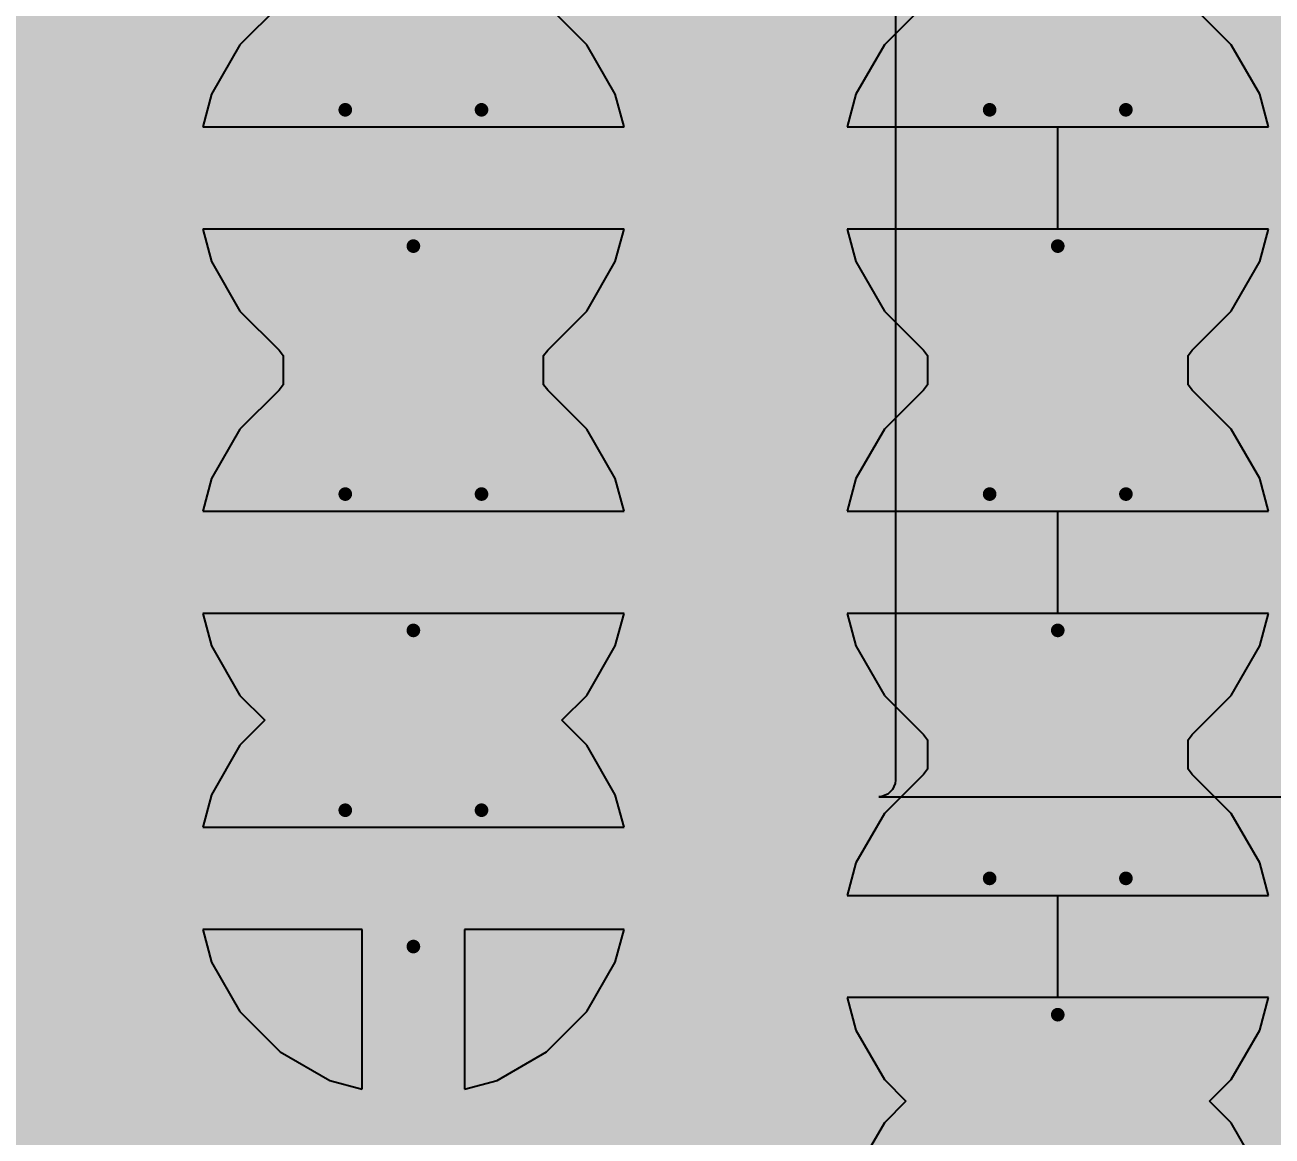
# Model space of a CAD drawing. Header units: inches. Extents: x -21 to 276, y -5 to 220.
# Drawn here: x 92.085 to 96.735, y 74.29 to 78.431 of the extents above; entities that cross this region are included whole.
import ezdxf

# ---------------------------------------------------------------- set-up
doc = ezdxf.new("R2010")
doc.units = ezdxf.units.IN
for name, color, linetype in [('Bottom Layer', 5, 'Continuous'), ('Bottom Overlay', 54, 'Continuous'), ('Bottom Solder', 6, 'Continuous'), ('Drill Drawing', 1, 'Continuous'), ('Ground', 16, 'Continuous'), ('Power + Signal', 76, 'Continuous'), ('Top Layer', 1, 'Continuous'), ('Top Overlay', 2, 'Continuous'), ('Top Paste', 8, 'Continuous'), ('Top Solder', 216, 'Continuous'), ('Via Holes', 16, 'Continuous')]:
    doc.layers.add(name, color=color, linetype=linetype)
doc.styles.add('Arial', font='', dxfattribs={"height": 0.2})
doc.styles.get('Arial').set_extended_font_data('Arial')

# ---------------------------------------------------------------- blocks, each defined once
blk = doc.blocks.new('SOT_23_6_30')
at = {"layer": 'Top Layer'}
for points in [[(-1.92, 1.26), (-0.7, 1.26), (-0.7, 0.64), (-1.92, 0.64)], [(0.7, 1.26), (1.92, 1.26), (1.92, 0.64), (0.7, 0.64)], [(-1.92, 0.31), (-0.7, 0.31), (-0.7, -0.31), (-1.92, -0.31)], [(0.7, 0.31), (1.92, 0.31), (1.92, -0.31), (0.7, -0.31)], [(-1.92, -0.64), (-0.7, -0.64), (-0.7, -1.26), (-1.92, -1.26)], [(0.7, -0.64), (1.92, -0.64), (1.92, -1.26), (0.7, -1.26)]]:
    blk.add_hatch(color=1, dxfattribs=at).paths.add_polyline_path(points)
at = {"layer": 'Top Paste'}
for points in [[(-1.92, 1.26), (-0.7, 1.26), (-0.7, 0.64), (-1.92, 0.64)], [(0.7, 1.26), (1.92, 1.26), (1.92, 0.64), (0.7, 0.64)], [(-1.92, 0.31), (-0.7, 0.31), (-0.7, -0.31), (-1.92, -0.31)], [(0.7, 0.31), (1.92, 0.31), (1.92, -0.31), (0.7, -0.31)], [(-1.92, -0.64), (-0.7, -0.64), (-0.7, -1.26), (-1.92, -1.26)], [(0.7, -0.64), (1.92, -0.64), (1.92, -1.26), (0.7, -1.26)]]:
    blk.add_hatch(color=8, dxfattribs=at).paths.add_polyline_path(points)
at = {"layer": 'Top Solder'}
for points in [[(-2.0216, 1.3616), (-0.5984, 1.3616), (-0.5984, 0.5384), (-2.0216, 0.5384)], [(0.5984, 1.3616), (2.0216, 1.3616), (2.0216, 0.5384), (0.5984, 0.5384)], [(-2.0216, 0.4116), (-0.5984, 0.4116), (-0.5984, -0.4116), (-2.0216, -0.4116)], [(0.5984, 0.4116), (2.0216, 0.4116), (2.0216, -0.4116), (0.5984, -0.4116)], [(-2.0216, -0.5384), (-0.5984, -0.5384), (-0.5984, -1.3616), (-2.0216, -1.3616)], [(0.5984, -0.5384), (2.0216, -0.5384), (2.0216, -1.3616), (0.5984, -1.3616)]]:
    blk.add_hatch(color=216, dxfattribs=at).paths.add_polyline_path(points)
at = {"layer": 'Top Overlay'}
for points in [[(-0.889, 1.424, 0.127, 0.127, 0), (-0.889, 1.524, 0.127, 0.127, 0)], [(0.8636, 1.524, 0.127, 0.127, 0), (-0.889, 1.524, 0.127, 0.127, 0)], [(0.8636, 1.424, 0.127, 0.127, 0), (0.8636, 1.524, 0.127, 0.127, 0)], [(-2.1844, 0.8382, 0.127, 0.127, 0), (-2.1844, 1.0922, 0.127, 0.127, 0)], [(-2.0574, 0.9652, 0.127, 0.127, 0), (-2.1844, 1.0922, 0.127, 0.127, 0)], [(-2.1844, 0.8382, 0.127, 0.127, 0), (-2.0574, 0.9652, 0.127, 0.127, 0)], [(-0.889, -1.524, 0.127, 0.127, 0), (-0.889, -1.424, 0.127, 0.127, 0)], [(0.8636, -1.524, 0.127, 0.127, 0), (0.8636, -1.424, 0.127, 0.127, 0)]]:
    blk.add_lwpolyline(points, format="xyseb", dxfattribs=at)
for points in [[(-0.9207, 1.524, 0.0635, 0.0635, 1), (-0.8572, 1.524, 0.0635, 0.0635, 1)], [(-0.9207, 1.524, 0.0635, 0.0635, 1), (-0.8572, 1.524, 0.0635, 0.0635, 1)], [(0.8318, 1.524, 0.0635, 0.0635, 1), (0.8953, 1.524, 0.0635, 0.0635, 1)], [(0.8318, 1.524, 0.0635, 0.0635, 1), (0.8953, 1.524, 0.0635, 0.0635, 1)], [(-0.9207, 1.424, 0.0635, 0.0635, 1), (-0.8572, 1.424, 0.0635, 0.0635, 1)], [(0.8318, 1.424, 0.0635, 0.0635, 1), (0.8953, 1.424, 0.0635, 0.0635, 1)], [(-2.2161, 1.0922, 0.0635, 0.0635, 1), (-2.1526, 1.0922, 0.0635, 0.0635, 1)], [(-2.2161, 1.0922, 0.0635, 0.0635, 1), (-2.1526, 1.0922, 0.0635, 0.0635, 1)], [(-2.0892, 0.9652, 0.0635, 0.0635, 1), (-2.0257, 0.9652, 0.0635, 0.0635, 1)], [(-2.0892, 0.9652, 0.0635, 0.0635, 1), (-2.0257, 0.9652, 0.0635, 0.0635, 1)], [(-2.2161, 0.8382, 0.0635, 0.0635, 1), (-2.1526, 0.8382, 0.0635, 0.0635, 1)], [(-2.2161, 0.8382, 0.0635, 0.0635, 1), (-2.1526, 0.8382, 0.0635, 0.0635, 1)], [(-0.9207, -1.424, 0.0635, 0.0635, 1), (-0.8572, -1.424, 0.0635, 0.0635, 1)], [(0.8318, -1.424, 0.0635, 0.0635, 1), (0.8953, -1.424, 0.0635, 0.0635, 1)]]:
    blk.add_lwpolyline(points, format="xyseb", close=True, dxfattribs=at)
blk = doc.blocks.new('C___0603_45')
at = {"layer": 'Top Layer'}
for points in [[(-0.381, 0.4445), (-0.381, -0.4445), (-1.143, -0.4445), (-1.143, 0.4445)], [(1.143, 0.4445), (1.143, -0.4445), (0.381, -0.4445), (0.381, 0.4445)]]:
    blk.add_hatch(color=1, dxfattribs=at).paths.add_polyline_path(points)
at = {"layer": 'Top Paste'}
for points in [[(-0.381, 0.4445), (-0.381, -0.4445), (-1.143, -0.4445), (-1.143, 0.4445)], [(1.143, 0.4445), (1.143, -0.4445), (0.381, -0.4445), (0.381, 0.4445)]]:
    blk.add_hatch(color=8, dxfattribs=at).paths.add_polyline_path(points)
at = {"layer": 'Top Solder'}
for points in [[(-0.321, 0.5045), (-0.321, -0.5045), (-1.203, -0.5045), (-1.203, 0.5045)], [(1.203, 0.5045), (1.203, -0.5045), (0.321, -0.5045), (0.321, 0.5045)]]:
    blk.add_hatch(color=216, dxfattribs=at).paths.add_polyline_path(points)
at = {"layer": 'Top Overlay'}
for points in [[(-1.2446, -0.5334, 0.127, 0.127, 0), (-1.2446, 0.5334, 0.127, 0.127, 0)], [(-0.4572, 0.5334, 0.127, 0.127, 0), (-1.2446, 0.5334, 0.127, 0.127, 0)], [(1.2446, 0.5334, 0.127, 0.127, 0), (0.4572, 0.5334, 0.127, 0.127, 0)], [(1.2446, -0.5334, 0.127, 0.127, 0), (1.2446, 0.5334, 0.127, 0.127, 0)], [(-0.4572, -0.5334, 0.127, 0.127, 0), (-1.2446, -0.5334, 0.127, 0.127, 0)], [(1.2446, -0.5334, 0.127, 0.127, 0), (0.4572, -0.5334, 0.127, 0.127, 0)]]:
    blk.add_lwpolyline(points, format="xyseb", dxfattribs=at)
for points in [[(-1.2764, 0.5334, 0.0635, 0.0635, 1), (-1.2128, 0.5334, 0.0635, 0.0635, 1)], [(-1.2764, 0.5334, 0.0635, 0.0635, 1), (-1.2128, 0.5334, 0.0635, 0.0635, 1)], [(-0.4889, 0.5334, 0.0635, 0.0635, 1), (-0.4254, 0.5334, 0.0635, 0.0635, 1)], [(0.4254, 0.5334, 0.0635, 0.0635, 1), (0.4889, 0.5334, 0.0635, 0.0635, 1)], [(1.2128, 0.5334, 0.0635, 0.0635, 1), (1.2764, 0.5334, 0.0635, 0.0635, 1)], [(1.2128, 0.5334, 0.0635, 0.0635, 1), (1.2764, 0.5334, 0.0635, 0.0635, 1)], [(-1.2764, -0.5334, 0.0635, 0.0635, 1), (-1.2128, -0.5334, 0.0635, 0.0635, 1)], [(-1.2764, -0.5334, 0.0635, 0.0635, 1), (-1.2128, -0.5334, 0.0635, 0.0635, 1)], [(-0.4889, -0.5334, 0.0635, 0.0635, 1), (-0.4254, -0.5334, 0.0635, 0.0635, 1)], [(0.4254, -0.5334, 0.0635, 0.0635, 1), (0.4889, -0.5334, 0.0635, 0.0635, 1)], [(1.2128, -0.5334, 0.0635, 0.0635, 1), (1.2764, -0.5334, 0.0635, 0.0635, 1)], [(1.2128, -0.5334, 0.0635, 0.0635, 1), (1.2764, -0.5334, 0.0635, 0.0635, 1)]]:
    blk.add_lwpolyline(points, format="xyseb", close=True, dxfattribs=at)
blk = doc.blocks.new('C___0603_47')
at = {"layer": 'Top Layer'}
for points in [[(-0.381, 0.4445), (-0.381, -0.4445), (-1.143, -0.4445), (-1.143, 0.4445)], [(1.143, 0.4445), (1.143, -0.4445), (0.381, -0.4445), (0.381, 0.4445)]]:
    blk.add_hatch(color=1, dxfattribs=at).paths.add_polyline_path(points)
at = {"layer": 'Top Paste'}
for points in [[(-0.381, 0.4445), (-0.381, -0.4445), (-1.143, -0.4445), (-1.143, 0.4445)], [(1.143, 0.4445), (1.143, -0.4445), (0.381, -0.4445), (0.381, 0.4445)]]:
    blk.add_hatch(color=8, dxfattribs=at).paths.add_polyline_path(points)
at = {"layer": 'Top Solder'}
for points in [[(-0.321, 0.5045), (-0.321, -0.5045), (-1.203, -0.5045), (-1.203, 0.5045)], [(1.203, 0.5045), (1.203, -0.5045), (0.321, -0.5045), (0.321, 0.5045)]]:
    blk.add_hatch(color=216, dxfattribs=at).paths.add_polyline_path(points)
at = {"layer": 'Top Overlay'}
for points in [[(-1.2446, -0.5334, 0.127, 0.127, 0), (-1.2446, 0.5334, 0.127, 0.127, 0)], [(-0.4572, 0.5334, 0.127, 0.127, 0), (-1.2446, 0.5334, 0.127, 0.127, 0)], [(1.2446, 0.5334, 0.127, 0.127, 0), (0.4572, 0.5334, 0.127, 0.127, 0)], [(1.2446, -0.5334, 0.127, 0.127, 0), (1.2446, 0.5334, 0.127, 0.127, 0)], [(-0.4572, -0.5334, 0.127, 0.127, 0), (-1.2446, -0.5334, 0.127, 0.127, 0)], [(1.2446, -0.5334, 0.127, 0.127, 0), (0.4572, -0.5334, 0.127, 0.127, 0)]]:
    blk.add_lwpolyline(points, format="xyseb", dxfattribs=at)
for points in [[(-1.2764, 0.5334, 0.0635, 0.0635, 1), (-1.2128, 0.5334, 0.0635, 0.0635, 1)], [(-1.2764, 0.5334, 0.0635, 0.0635, 1), (-1.2128, 0.5334, 0.0635, 0.0635, 1)], [(-0.4889, 0.5334, 0.0635, 0.0635, 1), (-0.4254, 0.5334, 0.0635, 0.0635, 1)], [(0.4254, 0.5334, 0.0635, 0.0635, 1), (0.4889, 0.5334, 0.0635, 0.0635, 1)], [(1.2128, 0.5334, 0.0635, 0.0635, 1), (1.2764, 0.5334, 0.0635, 0.0635, 1)], [(1.2128, 0.5334, 0.0635, 0.0635, 1), (1.2764, 0.5334, 0.0635, 0.0635, 1)], [(-1.2764, -0.5334, 0.0635, 0.0635, 1), (-1.2128, -0.5334, 0.0635, 0.0635, 1)], [(-1.2764, -0.5334, 0.0635, 0.0635, 1), (-1.2128, -0.5334, 0.0635, 0.0635, 1)], [(-0.4889, -0.5334, 0.0635, 0.0635, 1), (-0.4254, -0.5334, 0.0635, 0.0635, 1)], [(0.4254, -0.5334, 0.0635, 0.0635, 1), (0.4889, -0.5334, 0.0635, 0.0635, 1)], [(1.2128, -0.5334, 0.0635, 0.0635, 1), (1.2764, -0.5334, 0.0635, 0.0635, 1)], [(1.2128, -0.5334, 0.0635, 0.0635, 1), (1.2764, -0.5334, 0.0635, 0.0635, 1)]]:
    blk.add_lwpolyline(points, format="xyseb", close=True, dxfattribs=at)

msp = doc.modelspace()

# ---------------------------------------------------------------- hatches: boundary and pattern name
at = {"layer": 'Bottom Layer'}
msp.add_hatch(color=5, dxfattribs=at).paths.add_polyline_path([(90.3732, 73.5485), (100.3046, 73.5485), (100.3046, 86.3732), (90.3732, 86.3732)])
h = msp.add_hatch(color=5, dxfattribs=at)
edge = h.paths.add_edge_path()
edge.add_arc((93.5333, 77.8607), 0.3, 0, 360)
h = msp.add_hatch(color=5, dxfattribs=at)
edge = h.paths.add_edge_path()
edge.add_arc((95.9358, 77.8607), 0.3, 0, 360)
h = msp.add_hatch(color=5, dxfattribs=at)
edge = h.paths.add_edge_path()
edge.add_arc((93.5333, 76.4286), 0.3, 0, 360)
h = msp.add_hatch(color=5, dxfattribs=at)
edge = h.paths.add_edge_path()
edge.add_arc((95.9358, 76.4286), 0.3, 0, 360)
h = msp.add_hatch(color=5, dxfattribs=at)
edge = h.paths.add_edge_path()
edge.add_arc((93.5333, 75.2505), 0.3, 0, 360)
h = msp.add_hatch(color=5, dxfattribs=at)
edge = h.paths.add_edge_path()
edge.add_arc((95.9358, 74.9965), 0.3, 0, 360)
at = {"layer": 'Bottom Solder'}
h = msp.add_hatch(color=6, dxfattribs=at)
edge = h.paths.add_edge_path()
edge.add_arc((93.5333, 77.8607), 0.4016, 0, 360)
h = msp.add_hatch(color=6, dxfattribs=at)
edge = h.paths.add_edge_path()
edge.add_arc((95.9358, 77.8607), 0.4016, 0, 360)
h = msp.add_hatch(color=6, dxfattribs=at)
edge = h.paths.add_edge_path()
edge.add_arc((93.5333, 76.4286), 0.4016, 0, 360)
h = msp.add_hatch(color=6, dxfattribs=at)
edge = h.paths.add_edge_path()
edge.add_arc((95.9358, 76.4286), 0.4016, 0, 360)
h = msp.add_hatch(color=6, dxfattribs=at)
edge = h.paths.add_edge_path()
edge.add_arc((93.5333, 75.2505), 0.4016, 0, 360)
h = msp.add_hatch(color=6, dxfattribs=at)
edge = h.paths.add_edge_path()
edge.add_arc((95.9358, 74.9965), 0.4016, 0, 360)
at = {"layer": 'Ground'}
msp.add_hatch(color=16, dxfattribs=at).paths.add_polyline_path([(90.3732, 73.0306), (100.3046, 73.0306), (100.3046, 86.3732), (90.3732, 86.3732)])
h = msp.add_hatch(color=16, dxfattribs=at)
edge = h.paths.add_edge_path()
edge.add_arc((93.5333, 77.8607), 0.3, 0, 360)
h = msp.add_hatch(color=16, dxfattribs=at)
edge = h.paths.add_edge_path()
edge.add_arc((95.9358, 77.8607), 0.3, 0, 360)
h = msp.add_hatch(color=16, dxfattribs=at)
edge = h.paths.add_edge_path()
edge.add_arc((93.5333, 76.4286), 0.3, 0, 360)
h = msp.add_hatch(color=16, dxfattribs=at)
edge = h.paths.add_edge_path()
edge.add_arc((95.9358, 76.4286), 0.3, 0, 360)
h = msp.add_hatch(color=16, dxfattribs=at)
edge = h.paths.add_edge_path()
edge.add_arc((93.5333, 75.2505), 0.3, 0, 360)
h = msp.add_hatch(color=16, dxfattribs=at)
edge = h.paths.add_edge_path()
edge.add_arc((95.9358, 74.9965), 0.3, 0, 360)
at = {"layer": 'Power + Signal'}
msp.add_hatch(color=76, dxfattribs=at).paths.add_polyline_path([(90.5021, 72.6284), (100.3046, 72.6284), (100.3046, 86.3732), (90.5021, 86.3732)])
h = msp.add_hatch(color=76, dxfattribs=at)
edge = h.paths.add_edge_path()
edge.add_arc((93.5333, 77.8607), 0.3, 0, 360)
h = msp.add_hatch(color=76, dxfattribs=at)
edge = h.paths.add_edge_path()
edge.add_arc((95.9358, 77.8607), 0.3, 0, 360)
h = msp.add_hatch(color=76, dxfattribs=at)
edge = h.paths.add_edge_path()
edge.add_arc((93.5333, 76.4286), 0.3, 0, 360)
h = msp.add_hatch(color=76, dxfattribs=at)
edge = h.paths.add_edge_path()
edge.add_arc((95.9358, 76.4286), 0.3, 0, 360)
h = msp.add_hatch(color=76, dxfattribs=at)
edge = h.paths.add_edge_path()
edge.add_arc((93.5333, 75.2505), 0.3, 0, 360)
h = msp.add_hatch(color=76, dxfattribs=at)
edge = h.paths.add_edge_path()
edge.add_arc((95.9358, 74.9965), 0.3, 0, 360)
at = {"layer": 'Top Layer'}
for points in [[(93.2871, 76.5706), (93.7514, 76.5706), (93.7514, 80.7249), (93.2871, 80.7249)], [(93.2155, 72.2082), (93.8355, 72.2082), (93.8355, 74.5606), (93.2155, 74.5606)]]:
    msp.add_hatch(color=1, dxfattribs=at).paths.add_polyline_path(points)
h = msp.add_hatch(color=1, dxfattribs=at)
edge = h.paths.add_edge_path()
edge.add_arc((93.5333, 77.8607), 0.3, 0, 360)
h = msp.add_hatch(color=1, dxfattribs=at)
edge = h.paths.add_edge_path()
edge.add_arc((95.9358, 77.8607), 0.3, 0, 360)
h = msp.add_hatch(color=1, dxfattribs=at)
edge = h.paths.add_edge_path()
edge.add_arc((93.5333, 76.4286), 0.3, 0, 360)
h = msp.add_hatch(color=1, dxfattribs=at)
edge = h.paths.add_edge_path()
edge.add_arc((95.9358, 76.4286), 0.3, 0, 360)
h = msp.add_hatch(color=1, dxfattribs=at)
edge = h.paths.add_edge_path()
edge.add_arc((93.5333, 75.2505), 0.3, 0, 360)
h = msp.add_hatch(color=1, dxfattribs=at)
edge = h.paths.add_edge_path()
edge.add_arc((95.9358, 74.9965), 0.3, 0, 360)
at = {"layer": 'Top Solder'}
h = msp.add_hatch(color=216, dxfattribs=at)
edge = h.paths.add_edge_path()
edge.add_arc((93.5333, 77.8607), 0.4016, 0, 360)
h = msp.add_hatch(color=216, dxfattribs=at)
edge = h.paths.add_edge_path()
edge.add_arc((95.9358, 77.8607), 0.4016, 0, 360)
h = msp.add_hatch(color=216, dxfattribs=at)
edge = h.paths.add_edge_path()
edge.add_arc((93.5333, 76.4286), 0.4016, 0, 360)
h = msp.add_hatch(color=216, dxfattribs=at)
edge = h.paths.add_edge_path()
edge.add_arc((95.9358, 76.4286), 0.4016, 0, 360)
h = msp.add_hatch(color=216, dxfattribs=at)
edge = h.paths.add_edge_path()
edge.add_arc((93.5333, 75.2505), 0.4016, 0, 360)
h = msp.add_hatch(color=216, dxfattribs=at)
edge = h.paths.add_edge_path()
edge.add_arc((95.9358, 74.9965), 0.4016, 0, 360)
at = {"layer": 'Via Holes'}
h = msp.add_hatch(color=7, dxfattribs=at)
edge = h.paths.add_edge_path()
edge.add_arc((93.5333, 77.8607), 0.15, 0, 360)
h = msp.add_hatch(color=7, dxfattribs=at)
edge = h.paths.add_edge_path()
edge.add_arc((95.9358, 77.8607), 0.15, 0, 360)
h = msp.add_hatch(color=7, dxfattribs=at)
edge = h.paths.add_edge_path()
edge.add_arc((93.5333, 76.4286), 0.15, 0, 360)
h = msp.add_hatch(color=7, dxfattribs=at)
edge = h.paths.add_edge_path()
edge.add_arc((95.9358, 76.4286), 0.15, 0, 360)
h = msp.add_hatch(color=7, dxfattribs=at)
edge = h.paths.add_edge_path()
edge.add_arc((93.5333, 75.2505), 0.15, 0, 360)
h = msp.add_hatch(color=7, dxfattribs=at)
edge = h.paths.add_edge_path()
edge.add_arc((95.9358, 74.9965), 0.15, 0, 360)

# ---------------------------------------------------------------- linework, layer by layer
at = {"layer": 'Bottom Layer'}
for p, q in [((93.0323, 78.5024), (92.8867, 78.3568)), ((94.1798, 78.3568), (94.0342, 78.5024)), ((95.4348, 78.5024), (95.2892, 78.3568)), ((96.5824, 78.3568), (96.4368, 78.5024)), ((92.8867, 78.3568), (92.7803, 78.1726)), ((94.2862, 78.1726), (94.1798, 78.3568)), ((95.2892, 78.3568), (95.1829, 78.1726)), ((96.6887, 78.1726), (96.5824, 78.3568)), ((92.7803, 78.1726), (92.7478, 78.0512)), ((94.3187, 78.0512), (94.2862, 78.1726)), ((95.1829, 78.1726), (95.1503, 78.0512)), ((96.7213, 78.0512), (96.6887, 78.1726)), ((92.7478, 78.0512), (94.3187, 78.0512)), ((95.1503, 78.0512), (96.7213, 78.0512)), ((94.3187, 77.6702), (92.7478, 77.6702)), ((92.7478, 77.6702), (92.7803, 77.5488)), ((94.2862, 77.5488), (94.3187, 77.6702)), ((96.7213, 77.6702), (95.1503, 77.6702)), ((95.1503, 77.6702), (95.1829, 77.5488)), ((96.6887, 77.5488), (96.7213, 77.6702)), ((92.7803, 77.5488), (92.8867, 77.3646)), ((94.1798, 77.3646), (94.2862, 77.5488)), ((95.1829, 77.5488), (95.2892, 77.3646)), ((96.5824, 77.3646), (96.6887, 77.5488)), ((92.8867, 77.3646), (93.0323, 77.219)), ((94.0342, 77.219), (94.1798, 77.3646)), ((95.2892, 77.3646), (95.4348, 77.219)), ((96.4368, 77.219), (96.5824, 77.3646)), ((93.0323, 77.219), (93.0475, 77.1993)), ((93.0475, 77.1993), (93.0475, 77.09)), ((94.019, 77.1993), (94.0342, 77.219)), ((94.019, 77.09), (94.019, 77.1993)), ((95.4348, 77.219), (95.4501, 77.1993)), ((95.4501, 77.1993), (95.4501, 77.09)), ((96.4215, 77.1993), (96.4368, 77.219)), ((96.4215, 77.09), (96.4215, 77.1993)), ((93.0323, 77.0703), (92.8867, 76.9247)), ((93.0475, 77.09), (93.0323, 77.0703)), ((94.0342, 77.0703), (94.019, 77.09)), ((94.1798, 76.9247), (94.0342, 77.0703)), ((95.4348, 77.0703), (95.2892, 76.9247)), ((95.4501, 77.09), (95.4348, 77.0703)), ((96.4368, 77.0703), (96.4215, 77.09)), ((96.5824, 76.9247), (96.4368, 77.0703)), ((92.8867, 76.9247), (92.7803, 76.7405)), ((94.2862, 76.7405), (94.1798, 76.9247)), ((95.2892, 76.9247), (95.1829, 76.7405)), ((96.6887, 76.7405), (96.5824, 76.9247)), ((92.7803, 76.7405), (92.7478, 76.6191)), ((94.3187, 76.6191), (94.2862, 76.7405)), ((95.1829, 76.7405), (95.1503, 76.6191)), ((96.7213, 76.6191), (96.6887, 76.7405)), ((92.7478, 76.6191), (94.3187, 76.6191)), ((95.1503, 76.6191), (96.7213, 76.6191)), ((94.3187, 76.2381), (92.7478, 76.2381)), ((92.7478, 76.2381), (92.7803, 76.1167)), ((94.2862, 76.1167), (94.3187, 76.2381)), ((96.7213, 76.2381), (95.1503, 76.2381)), ((95.1503, 76.2381), (95.1829, 76.1167)), ((96.6887, 76.1167), (96.7213, 76.2381)), ((92.7803, 76.1167), (92.8867, 75.9325)), ((94.1798, 75.9325), (94.2862, 76.1167)), ((95.1829, 76.1167), (95.2892, 75.9325)), ((96.5824, 75.9325), (96.6887, 76.1167)), ((92.8867, 75.9325), (92.9796, 75.8395)), ((94.0869, 75.8395), (94.1798, 75.9325)), ((95.2892, 75.9325), (95.4348, 75.7869)), ((96.4368, 75.7869), (96.5824, 75.9325)), ((92.9796, 75.8395), (92.8867, 75.7466)), ((94.1798, 75.7466), (94.0869, 75.8395)), ((92.8867, 75.7466), (92.7803, 75.5624)), ((94.2862, 75.5624), (94.1798, 75.7466)), ((95.4348, 75.7869), (95.4501, 75.7672)), ((95.4501, 75.7672), (95.4501, 75.6579)), ((96.4215, 75.7672), (96.4368, 75.7869)), ((96.4215, 75.6579), (96.4215, 75.7672)), ((95.4501, 75.6579), (95.4348, 75.6382)), ((96.4368, 75.6382), (96.4215, 75.6579)), ((95.4348, 75.6382), (95.2892, 75.4926)), ((96.5824, 75.4926), (96.4368, 75.6382)), ((92.7803, 75.5624), (92.7478, 75.441)), ((94.3187, 75.441), (94.2862, 75.5624)), ((95.2892, 75.4926), (95.1829, 75.3084)), ((96.6887, 75.3084), (96.5824, 75.4926)), ((92.7478, 75.441), (94.3187, 75.441)), ((95.1829, 75.3084), (95.1503, 75.187)), ((96.7213, 75.187), (96.6887, 75.3084)), ((95.1503, 75.187), (96.7213, 75.187)), ((93.3428, 75.06), (92.7478, 75.06)), ((92.7478, 75.06), (92.7803, 74.9386)), ((93.3428, 74.465), (93.3428, 75.06)), ((94.3187, 75.06), (93.7238, 75.06)), ((93.7238, 75.06), (93.7238, 74.465)), ((94.2862, 74.9386), (94.3187, 75.06)), ((92.7803, 74.9386), (92.8867, 74.7544)), ((94.1798, 74.7544), (94.2862, 74.9386)), ((96.7213, 74.806), (95.1503, 74.806)), ((95.1503, 74.806), (95.1829, 74.6846)), ((96.6887, 74.6846), (96.7213, 74.806)), ((92.8867, 74.7544), (93.0371, 74.6039)), ((94.0294, 74.6039), (94.1798, 74.7544)), ((95.1829, 74.6846), (95.2892, 74.5004)), ((96.5824, 74.5004), (96.6887, 74.6846)), ((93.0371, 74.6039), (93.2214, 74.4976)), ((93.8451, 74.4976), (94.0294, 74.6039)), ((93.2214, 74.4976), (93.3428, 74.465)), ((93.7238, 74.465), (93.8451, 74.4976)), ((95.2892, 74.5004), (95.3695, 74.4201)), ((96.5021, 74.4201), (96.5824, 74.5004)), ((95.3695, 74.4201), (95.2892, 74.3399)), ((96.5824, 74.3399), (96.5021, 74.4201)), ((95.2892, 74.3399), (95.1829, 74.1557)), ((96.6887, 74.1557), (96.5824, 74.3399))]:
    msp.add_line(p, q, dxfattribs=at)
at = {"layer": 'Drill Drawing'}
for points in [[(93.2793, 78.1147, 0.0508, 0.0508, 0), (93.7873, 78.1147, 0.0508, 0.0508, 0)], [(93.2793, 78.1147, 0.0508, 0.0508, 0), (93.5333, 77.6067, 0.0508, 0.0508, 0)], [(93.5333, 77.6067, 0.0508, 0.0508, 0), (93.7873, 78.1147, 0.0508, 0.0508, 0)], [(95.6818, 78.1147, 0.0508, 0.0508, 0), (96.1898, 78.1147, 0.0508, 0.0508, 0)], [(95.6818, 78.1147, 0.0508, 0.0508, 0), (95.9358, 77.6067, 0.0508, 0.0508, 0)], [(95.9358, 77.6067, 0.0508, 0.0508, 0), (96.1898, 78.1147, 0.0508, 0.0508, 0)], [(93.2793, 76.6826, 0.0508, 0.0508, 0), (93.7873, 76.6826, 0.0508, 0.0508, 0)], [(93.2793, 76.6826, 0.0508, 0.0508, 0), (93.5333, 76.1746, 0.0508, 0.0508, 0)], [(93.5333, 76.1746, 0.0508, 0.0508, 0), (93.7873, 76.6826, 0.0508, 0.0508, 0)], [(95.6818, 76.6826, 0.0508, 0.0508, 0), (96.1898, 76.6826, 0.0508, 0.0508, 0)], [(95.6818, 76.6826, 0.0508, 0.0508, 0), (95.9358, 76.1746, 0.0508, 0.0508, 0)], [(95.9358, 76.1746, 0.0508, 0.0508, 0), (96.1898, 76.6826, 0.0508, 0.0508, 0)], [(93.2793, 75.5045, 0.0508, 0.0508, 0), (93.7873, 75.5045, 0.0508, 0.0508, 0)], [(93.2793, 75.5045, 0.0508, 0.0508, 0), (93.5333, 74.9965, 0.0508, 0.0508, 0)], [(93.5333, 74.9965, 0.0508, 0.0508, 0), (93.7873, 75.5045, 0.0508, 0.0508, 0)], [(95.6818, 75.2505, 0.0508, 0.0508, 0), (96.1898, 75.2505, 0.0508, 0.0508, 0)], [(95.6818, 75.2505, 0.0508, 0.0508, 0), (95.9358, 74.7425, 0.0508, 0.0508, 0)], [(95.9358, 74.7425, 0.0508, 0.0508, 0), (96.1898, 75.2505, 0.0508, 0.0508, 0)]]:
    msp.add_lwpolyline(points, format="xyseb", dxfattribs=at)
for points in [[(93.2666, 78.1147, 0.0254, 0.0254, 1), (93.292, 78.1147, 0.0254, 0.0254, 1)], [(93.2666, 78.1147, 0.0254, 0.0254, 1), (93.292, 78.1147, 0.0254, 0.0254, 1)], [(93.7746, 78.1147, 0.0254, 0.0254, 1), (93.8, 78.1147, 0.0254, 0.0254, 1)], [(93.7746, 78.1147, 0.0254, 0.0254, 1), (93.8, 78.1147, 0.0254, 0.0254, 1)], [(95.6691, 78.1147, 0.0254, 0.0254, 1), (95.6945, 78.1147, 0.0254, 0.0254, 1)], [(95.6691, 78.1147, 0.0254, 0.0254, 1), (95.6945, 78.1147, 0.0254, 0.0254, 1)], [(96.1771, 78.1147, 0.0254, 0.0254, 1), (96.2025, 78.1147, 0.0254, 0.0254, 1)], [(96.1771, 78.1147, 0.0254, 0.0254, 1), (96.2025, 78.1147, 0.0254, 0.0254, 1)], [(93.5206, 77.6067, 0.0254, 0.0254, 1), (93.546, 77.6067, 0.0254, 0.0254, 1)], [(93.5206, 77.6067, 0.0254, 0.0254, 1), (93.546, 77.6067, 0.0254, 0.0254, 1)], [(95.9231, 77.6067, 0.0254, 0.0254, 1), (95.9485, 77.6067, 0.0254, 0.0254, 1)], [(95.9231, 77.6067, 0.0254, 0.0254, 1), (95.9485, 77.6067, 0.0254, 0.0254, 1)], [(93.2666, 76.6826, 0.0254, 0.0254, 1), (93.292, 76.6826, 0.0254, 0.0254, 1)], [(93.2666, 76.6826, 0.0254, 0.0254, 1), (93.292, 76.6826, 0.0254, 0.0254, 1)], [(93.7746, 76.6826, 0.0254, 0.0254, 1), (93.8, 76.6826, 0.0254, 0.0254, 1)], [(93.7746, 76.6826, 0.0254, 0.0254, 1), (93.8, 76.6826, 0.0254, 0.0254, 1)], [(95.6691, 76.6826, 0.0254, 0.0254, 1), (95.6945, 76.6826, 0.0254, 0.0254, 1)], [(95.6691, 76.6826, 0.0254, 0.0254, 1), (95.6945, 76.6826, 0.0254, 0.0254, 1)], [(96.1771, 76.6826, 0.0254, 0.0254, 1), (96.2025, 76.6826, 0.0254, 0.0254, 1)], [(96.1771, 76.6826, 0.0254, 0.0254, 1), (96.2025, 76.6826, 0.0254, 0.0254, 1)], [(93.5206, 76.1746, 0.0254, 0.0254, 1), (93.546, 76.1746, 0.0254, 0.0254, 1)], [(93.5206, 76.1746, 0.0254, 0.0254, 1), (93.546, 76.1746, 0.0254, 0.0254, 1)], [(95.9231, 76.1746, 0.0254, 0.0254, 1), (95.9485, 76.1746, 0.0254, 0.0254, 1)], [(95.9231, 76.1746, 0.0254, 0.0254, 1), (95.9485, 76.1746, 0.0254, 0.0254, 1)], [(93.2666, 75.5045, 0.0254, 0.0254, 1), (93.292, 75.5045, 0.0254, 0.0254, 1)], [(93.2666, 75.5045, 0.0254, 0.0254, 1), (93.292, 75.5045, 0.0254, 0.0254, 1)], [(93.7746, 75.5045, 0.0254, 0.0254, 1), (93.8, 75.5045, 0.0254, 0.0254, 1)], [(93.7746, 75.5045, 0.0254, 0.0254, 1), (93.8, 75.5045, 0.0254, 0.0254, 1)], [(95.6691, 75.2505, 0.0254, 0.0254, 1), (95.6945, 75.2505, 0.0254, 0.0254, 1)], [(95.6691, 75.2505, 0.0254, 0.0254, 1), (95.6945, 75.2505, 0.0254, 0.0254, 1)], [(96.1771, 75.2505, 0.0254, 0.0254, 1), (96.2025, 75.2505, 0.0254, 0.0254, 1)], [(96.1771, 75.2505, 0.0254, 0.0254, 1), (96.2025, 75.2505, 0.0254, 0.0254, 1)], [(93.5206, 74.9965, 0.0254, 0.0254, 1), (93.546, 74.9965, 0.0254, 0.0254, 1)], [(93.5206, 74.9965, 0.0254, 0.0254, 1), (93.546, 74.9965, 0.0254, 0.0254, 1)], [(95.9231, 74.7425, 0.0254, 0.0254, 1), (95.9485, 74.7425, 0.0254, 0.0254, 1)], [(95.9231, 74.7425, 0.0254, 0.0254, 1), (95.9485, 74.7425, 0.0254, 0.0254, 1)]]:
    msp.add_lwpolyline(points, format="xyseb", close=True, dxfattribs=at)
at = {"layer": 'Ground'}
for p, q in [((93.0323, 78.5024), (92.8867, 78.3568)), ((94.1798, 78.3568), (94.0342, 78.5024)), ((95.4348, 78.5024), (95.2892, 78.3568)), ((96.5824, 78.3568), (96.4368, 78.5024)), ((92.8867, 78.3568), (92.7803, 78.1726)), ((94.2862, 78.1726), (94.1798, 78.3568)), ((95.2892, 78.3568), (95.1829, 78.1726)), ((96.6887, 78.1726), (96.5824, 78.3568)), ((92.7803, 78.1726), (92.7478, 78.0512)), ((94.3187, 78.0512), (94.2862, 78.1726)), ((95.1829, 78.1726), (95.1503, 78.0512)), ((96.7213, 78.0512), (96.6887, 78.1726)), ((92.7478, 78.0512), (94.3187, 78.0512)), ((95.1503, 78.0512), (96.7213, 78.0512)), ((94.3187, 77.6702), (92.7478, 77.6702)), ((92.7478, 77.6702), (92.7803, 77.5488)), ((94.2862, 77.5488), (94.3187, 77.6702)), ((96.7213, 77.6702), (95.1503, 77.6702)), ((95.1503, 77.6702), (95.1829, 77.5488)), ((96.6887, 77.5488), (96.7213, 77.6702)), ((92.7803, 77.5488), (92.8867, 77.3646)), ((94.1798, 77.3646), (94.2862, 77.5488)), ((95.1829, 77.5488), (95.2892, 77.3646)), ((96.5824, 77.3646), (96.6887, 77.5488)), ((92.8867, 77.3646), (93.0323, 77.219)), ((94.0342, 77.219), (94.1798, 77.3646)), ((95.2892, 77.3646), (95.4348, 77.219)), ((96.4368, 77.219), (96.5824, 77.3646)), ((93.0323, 77.219), (93.0475, 77.1993)), ((93.0475, 77.1993), (93.0475, 77.09)), ((94.019, 77.1993), (94.0342, 77.219)), ((94.019, 77.09), (94.019, 77.1993)), ((95.4348, 77.219), (95.4501, 77.1993)), ((95.4501, 77.1993), (95.4501, 77.09)), ((96.4215, 77.1993), (96.4368, 77.219)), ((96.4215, 77.09), (96.4215, 77.1993)), ((93.0323, 77.0703), (92.8867, 76.9247)), ((93.0475, 77.09), (93.0323, 77.0703)), ((94.0342, 77.0703), (94.019, 77.09)), ((94.1798, 76.9247), (94.0342, 77.0703)), ((95.4348, 77.0703), (95.2892, 76.9247)), ((95.4501, 77.09), (95.4348, 77.0703)), ((96.4368, 77.0703), (96.4215, 77.09)), ((96.5824, 76.9247), (96.4368, 77.0703)), ((92.8867, 76.9247), (92.7803, 76.7405)), ((94.2862, 76.7405), (94.1798, 76.9247)), ((95.2892, 76.9247), (95.1829, 76.7405)), ((96.6887, 76.7405), (96.5824, 76.9247)), ((92.7803, 76.7405), (92.7478, 76.6191)), ((94.3187, 76.6191), (94.2862, 76.7405)), ((95.1829, 76.7405), (95.1503, 76.6191)), ((96.7213, 76.6191), (96.6887, 76.7405)), ((92.7478, 76.6191), (94.3187, 76.6191)), ((95.1503, 76.6191), (96.7213, 76.6191)), ((94.3187, 76.2381), (92.7478, 76.2381)), ((92.7478, 76.2381), (92.7803, 76.1167)), ((94.2862, 76.1167), (94.3187, 76.2381)), ((96.7213, 76.2381), (95.1503, 76.2381)), ((95.1503, 76.2381), (95.1829, 76.1167)), ((96.6887, 76.1167), (96.7213, 76.2381)), ((92.7803, 76.1167), (92.8867, 75.9325)), ((94.1798, 75.9325), (94.2862, 76.1167)), ((95.1829, 76.1167), (95.2892, 75.9325)), ((96.5824, 75.9325), (96.6887, 76.1167)), ((92.8867, 75.9325), (92.9796, 75.8395)), ((94.0869, 75.8395), (94.1798, 75.9325)), ((95.2892, 75.9325), (95.4348, 75.7869)), ((96.4368, 75.7869), (96.5824, 75.9325)), ((92.9796, 75.8395), (92.8867, 75.7466)), ((94.1798, 75.7466), (94.0869, 75.8395)), ((92.8867, 75.7466), (92.7803, 75.5624)), ((94.2862, 75.5624), (94.1798, 75.7466)), ((95.4348, 75.7869), (95.4501, 75.7672)), ((95.4501, 75.7672), (95.4501, 75.6579)), ((96.4215, 75.7672), (96.4368, 75.7869)), ((96.4215, 75.6579), (96.4215, 75.7672)), ((95.4501, 75.6579), (95.4348, 75.6382)), ((96.4368, 75.6382), (96.4215, 75.6579)), ((95.4348, 75.6382), (95.2892, 75.4926)), ((96.5824, 75.4926), (96.4368, 75.6382)), ((92.7803, 75.5624), (92.7478, 75.441)), ((94.3187, 75.441), (94.2862, 75.5624)), ((95.2892, 75.4926), (95.1829, 75.3084)), ((96.6887, 75.3084), (96.5824, 75.4926)), ((92.7478, 75.441), (94.3187, 75.441)), ((95.1829, 75.3084), (95.1503, 75.187)), ((96.7213, 75.187), (96.6887, 75.3084)), ((95.1503, 75.187), (96.7213, 75.187)), ((93.3428, 75.06), (92.7478, 75.06)), ((92.7478, 75.06), (92.7803, 74.9386)), ((93.3428, 74.465), (93.3428, 75.06)), ((94.3187, 75.06), (93.7238, 75.06)), ((93.7238, 75.06), (93.7238, 74.465)), ((94.2862, 74.9386), (94.3187, 75.06)), ((92.7803, 74.9386), (92.8867, 74.7544)), ((94.1798, 74.7544), (94.2862, 74.9386)), ((96.7213, 74.806), (95.1503, 74.806)), ((95.1503, 74.806), (95.1829, 74.6846)), ((96.6887, 74.6846), (96.7213, 74.806)), ((92.8867, 74.7544), (93.0371, 74.6039)), ((94.0294, 74.6039), (94.1798, 74.7544)), ((95.1829, 74.6846), (95.2892, 74.5004)), ((96.5824, 74.5004), (96.6887, 74.6846)), ((93.0371, 74.6039), (93.2214, 74.4976)), ((93.8451, 74.4976), (94.0294, 74.6039)), ((93.2214, 74.4976), (93.3428, 74.465)), ((93.7238, 74.465), (93.8451, 74.4976)), ((95.2892, 74.5004), (95.3695, 74.4201)), ((96.5021, 74.4201), (96.5824, 74.5004)), ((95.3695, 74.4201), (95.2892, 74.3399)), ((96.5824, 74.3399), (96.5021, 74.4201)), ((95.2892, 74.3399), (95.1829, 74.1557)), ((96.6887, 74.1557), (96.5824, 74.3399))]:
    msp.add_line(p, q, dxfattribs=at)
at = {"layer": 'Power + Signal'}
for p, q in [((93.0323, 78.5024), (92.8867, 78.3568)), ((94.1798, 78.3568), (94.0342, 78.5024)), ((95.4348, 78.5024), (95.2892, 78.3568)), ((96.5824, 78.3568), (96.4368, 78.5024)), ((92.8867, 78.3568), (92.7803, 78.1726)), ((94.2862, 78.1726), (94.1798, 78.3568)), ((95.2892, 78.3568), (95.1829, 78.1726)), ((96.6887, 78.1726), (96.5824, 78.3568)), ((92.7803, 78.1726), (92.7478, 78.0512)), ((94.3187, 78.0512), (94.2862, 78.1726)), ((95.1829, 78.1726), (95.1503, 78.0512)), ((96.7213, 78.0512), (96.6887, 78.1726)), ((92.7478, 78.0512), (94.3187, 78.0512)), ((95.1503, 78.0512), (96.7213, 78.0512)), ((94.3187, 77.6702), (92.7478, 77.6702)), ((92.7478, 77.6702), (92.7803, 77.5488)), ((94.2862, 77.5488), (94.3187, 77.6702)), ((96.7213, 77.6702), (95.1503, 77.6702)), ((95.1503, 77.6702), (95.1829, 77.5488)), ((96.6887, 77.5488), (96.7213, 77.6702)), ((92.7803, 77.5488), (92.8867, 77.3646)), ((94.1798, 77.3646), (94.2862, 77.5488)), ((95.1829, 77.5488), (95.2892, 77.3646)), ((96.5824, 77.3646), (96.6887, 77.5488)), ((92.8867, 77.3646), (93.0323, 77.219)), ((94.0342, 77.219), (94.1798, 77.3646)), ((95.2892, 77.3646), (95.4348, 77.219)), ((96.4368, 77.219), (96.5824, 77.3646)), ((93.0323, 77.219), (93.0475, 77.1993)), ((93.0475, 77.1993), (93.0475, 77.09)), ((94.019, 77.1993), (94.0342, 77.219)), ((94.019, 77.09), (94.019, 77.1993)), ((95.4348, 77.219), (95.4501, 77.1993)), ((95.4501, 77.1993), (95.4501, 77.09)), ((96.4215, 77.1993), (96.4368, 77.219)), ((96.4215, 77.09), (96.4215, 77.1993)), ((93.0323, 77.0703), (92.8867, 76.9247)), ((93.0475, 77.09), (93.0323, 77.0703)), ((94.0342, 77.0703), (94.019, 77.09)), ((94.1798, 76.9247), (94.0342, 77.0703)), ((95.4348, 77.0703), (95.2892, 76.9247)), ((95.4501, 77.09), (95.4348, 77.0703)), ((96.4368, 77.0703), (96.4215, 77.09)), ((96.5824, 76.9247), (96.4368, 77.0703)), ((92.8867, 76.9247), (92.7803, 76.7405)), ((94.2862, 76.7405), (94.1798, 76.9247)), ((95.2892, 76.9247), (95.1829, 76.7405)), ((96.6887, 76.7405), (96.5824, 76.9247)), ((92.7803, 76.7405), (92.7478, 76.6191)), ((94.3187, 76.6191), (94.2862, 76.7405)), ((95.1829, 76.7405), (95.1503, 76.6191)), ((96.7213, 76.6191), (96.6887, 76.7405)), ((92.7478, 76.6191), (94.3187, 76.6191)), ((95.1503, 76.6191), (96.7213, 76.6191)), ((94.3187, 76.2381), (92.7478, 76.2381)), ((92.7478, 76.2381), (92.7803, 76.1167)), ((94.2862, 76.1167), (94.3187, 76.2381)), ((96.7213, 76.2381), (95.1503, 76.2381)), ((95.1503, 76.2381), (95.1829, 76.1167)), ((96.6887, 76.1167), (96.7213, 76.2381)), ((92.7803, 76.1167), (92.8867, 75.9325)), ((94.1798, 75.9325), (94.2862, 76.1167)), ((95.1829, 76.1167), (95.2892, 75.9325)), ((96.5824, 75.9325), (96.6887, 76.1167)), ((92.8867, 75.9325), (92.9796, 75.8395)), ((94.0869, 75.8395), (94.1798, 75.9325)), ((95.2892, 75.9325), (95.4348, 75.7869)), ((96.4368, 75.7869), (96.5824, 75.9325)), ((92.9796, 75.8395), (92.8867, 75.7466)), ((94.1798, 75.7466), (94.0869, 75.8395)), ((92.8867, 75.7466), (92.7803, 75.5624)), ((94.2862, 75.5624), (94.1798, 75.7466)), ((95.4348, 75.7869), (95.4501, 75.7672)), ((95.4501, 75.7672), (95.4501, 75.6579)), ((96.4215, 75.7672), (96.4368, 75.7869)), ((96.4215, 75.6579), (96.4215, 75.7672)), ((95.4501, 75.6579), (95.4348, 75.6382)), ((96.4368, 75.6382), (96.4215, 75.6579)), ((95.4348, 75.6382), (95.2892, 75.4926)), ((96.5824, 75.4926), (96.4368, 75.6382)), ((92.7803, 75.5624), (92.7478, 75.441)), ((94.3187, 75.441), (94.2862, 75.5624)), ((95.2892, 75.4926), (95.1829, 75.3084)), ((96.6887, 75.3084), (96.5824, 75.4926)), ((92.7478, 75.441), (94.3187, 75.441)), ((95.1829, 75.3084), (95.1503, 75.187)), ((96.7213, 75.187), (96.6887, 75.3084)), ((95.1503, 75.187), (96.7213, 75.187)), ((93.3428, 75.06), (92.7478, 75.06)), ((92.7478, 75.06), (92.7803, 74.9386)), ((93.3428, 74.465), (93.3428, 75.06)), ((94.3187, 75.06), (93.7238, 75.06)), ((93.7238, 75.06), (93.7238, 74.465)), ((94.2862, 74.9386), (94.3187, 75.06)), ((92.7803, 74.9386), (92.8867, 74.7544)), ((94.1798, 74.7544), (94.2862, 74.9386)), ((96.7213, 74.806), (95.1503, 74.806)), ((95.1503, 74.806), (95.1829, 74.6846)), ((96.6887, 74.6846), (96.7213, 74.806)), ((92.8867, 74.7544), (93.0371, 74.6039)), ((94.0294, 74.6039), (94.1798, 74.7544)), ((95.1829, 74.6846), (95.2892, 74.5004)), ((96.5824, 74.5004), (96.6887, 74.6846)), ((93.0371, 74.6039), (93.2214, 74.4976)), ((93.8451, 74.4976), (94.0294, 74.6039)), ((93.2214, 74.4976), (93.3428, 74.465)), ((93.7238, 74.465), (93.8451, 74.4976)), ((95.2892, 74.5004), (95.3695, 74.4201)), ((96.5021, 74.4201), (96.5824, 74.5004)), ((95.3695, 74.4201), (95.2892, 74.3399)), ((96.5824, 74.3399), (96.5021, 74.4201)), ((95.2892, 74.3399), (95.1829, 74.1557)), ((96.6887, 74.1557), (96.5824, 74.3399))]:
    msp.add_line(p, q, dxfattribs=at)
at = {"layer": 'Top Layer'}
for p, q in [((95.3303, 82.4257), (95.3303, 75.6163)), ((96.5824, 78.3568), (96.4368, 78.5024)), ((96.6887, 78.1726), (96.5824, 78.3568)), ((96.7213, 78.0512), (96.6887, 78.1726)), ((95.9358, 77.6702), (95.9358, 78.0512)), ((95.9358, 78.0512), (96.7213, 78.0512)), ((96.7213, 77.6702), (95.9358, 77.6702)), ((96.6887, 77.5488), (96.7213, 77.6702)), ((96.5824, 77.3646), (96.6887, 77.5488)), ((96.4368, 77.219), (96.5824, 77.3646)), ((96.4215, 77.1993), (96.4368, 77.219)), ((96.4215, 77.09), (96.4215, 77.1993)), ((96.4368, 77.0703), (96.4215, 77.09)), ((96.5824, 76.9247), (96.4368, 77.0703)), ((96.6887, 76.7405), (96.5824, 76.9247)), ((96.7213, 76.6191), (96.6887, 76.7405)), ((95.9358, 76.2381), (95.9358, 76.6191)), ((95.9358, 76.6191), (96.7213, 76.6191)), ((96.7213, 76.2381), (95.9358, 76.2381)), ((96.6887, 76.1167), (96.7213, 76.2381)), ((96.5824, 75.9325), (96.6887, 76.1167)), ((96.4368, 75.7869), (96.5824, 75.9325)), ((96.4215, 75.7672), (96.4368, 75.7869)), ((96.4215, 75.6579), (96.4215, 75.7672)), ((96.4368, 75.6382), (96.4215, 75.6579)), ((95.3303, 75.6163), (95.3291, 75.6042)), ((96.5824, 75.4926), (96.4368, 75.6382)), ((95.3026, 75.5647), (95.2802, 75.5554)), ((95.3198, 75.5818), (95.3026, 75.5647)), ((95.3291, 75.6042), (95.3198, 75.5818)), ((95.2802, 75.5554), (95.2681, 75.5542)), ((95.2681, 75.5542), (95.2681, 75.5542)), ((95.2681, 75.5542), (100.33, 75.5542)), ((96.6887, 75.3084), (96.5824, 75.4926)), ((96.7213, 75.187), (96.6887, 75.3084)), ((95.9358, 74.806), (95.9358, 75.187)), ((95.9358, 75.187), (96.7213, 75.187)), ((96.7213, 74.806), (95.9358, 74.806)), ((96.6887, 74.6846), (96.7213, 74.806)), ((96.5824, 74.5004), (96.6887, 74.6846)), ((96.5021, 74.4201), (96.5824, 74.5004)), ((96.5824, 74.3399), (96.5021, 74.4201)), ((96.6887, 74.1557), (96.5824, 74.3399))]:
    msp.add_line(p, q, dxfattribs=at)
for points in [[(92.5755, 76.5706, 0.508, 0.508, 0), (92.5755, 78.1054, 0.508, 0.508, 0)], [(94.4755, 76.5706, 0.508, 0.508, 0), (94.4755, 78.0902, 0.508, 0.508, 0)], [(94.4755, 78.0902, 0.254, 0.254, 0), (94.4907, 78.1054, 0.254, 0.254, 0)], [(93.5255, 75.2505, 0.508, 0.508, 0), (93.5255, 76.5706, 0.508, 0.508, 0)]]:
    msp.add_lwpolyline(points, format="xyseb", dxfattribs=at)
for points in [[(92.4485, 78.1054, 0.254, 0.254, 1), (92.7025, 78.1054, 0.254, 0.254, 1)], [(94.3485, 78.0902, 0.254, 0.254, 1), (94.6025, 78.0902, 0.254, 0.254, 1)], [(94.412, 78.0902, 0.127, 0.127, 1), (94.539, 78.0902, 0.127, 0.127, 1)], [(94.4272, 78.1054, 0.127, 0.127, 1), (94.5542, 78.1054, 0.127, 0.127, 1)], [(92.4485, 76.5706, 0.254, 0.254, 1), (92.7025, 76.5706, 0.254, 0.254, 1)], [(93.3985, 76.5706, 0.254, 0.254, 1), (93.6525, 76.5706, 0.254, 0.254, 1)], [(94.3485, 76.5706, 0.254, 0.254, 1), (94.6025, 76.5706, 0.254, 0.254, 1)], [(93.3985, 75.2505, 0.254, 0.254, 1), (93.6525, 75.2505, 0.254, 0.254, 1)]]:
    msp.add_lwpolyline(points, format="xyseb", close=True, dxfattribs=at)
at = {"layer": 'Top Overlay'}
for points in [[(95.0495, 75.6666, 0.127, 0.127, 0), (96.3464, 75.6666, 0.127, 0.127, 0)], [(96.3464, 75.6666, 0.127, 0.127, 0), (96.6388, 75.6666, 0.127, 0.127, 0)]]:
    msp.add_lwpolyline(points, format="xyseb", dxfattribs=at)
for points in [[(95.0178, 75.6666, 0.0635, 0.0635, 1), (95.0813, 75.6666, 0.0635, 0.0635, 1)], [(96.3146, 75.6666, 0.0635, 0.0635, 1), (96.3781, 75.6666, 0.0635, 0.0635, 1)], [(96.3146, 75.6666, 0.0635, 0.0635, 1), (96.3781, 75.6666, 0.0635, 0.0635, 1)], [(96.6071, 75.6666, 0.0635, 0.0635, 1), (96.6706, 75.6666, 0.0635, 0.0635, 1)]]:
    msp.add_lwpolyline(points, format="xyseb", close=True, dxfattribs=at)

# ---------------------------------------------------------------- block references
at = {"rotation": 270}
for name, p in [('C___0603_45', (92.5621, 78.8674)), ('C___0603_47', (94.4907, 78.8674)), ('SOT_23_6_30', (93.5255, 75.2606))]:
    msp.add_blockref(name, p, dxfattribs=at)

# ---------------------------------------------------------------- texts
at = {"layer": 'Bottom Overlay', "style": 'Arial', "text_generation_flag": 2}
msp.add_text('C20', height=1.016, dxfattribs=at).set_placement((94.7246, 73.7666))

doc.saveas('drawing.dxf')
